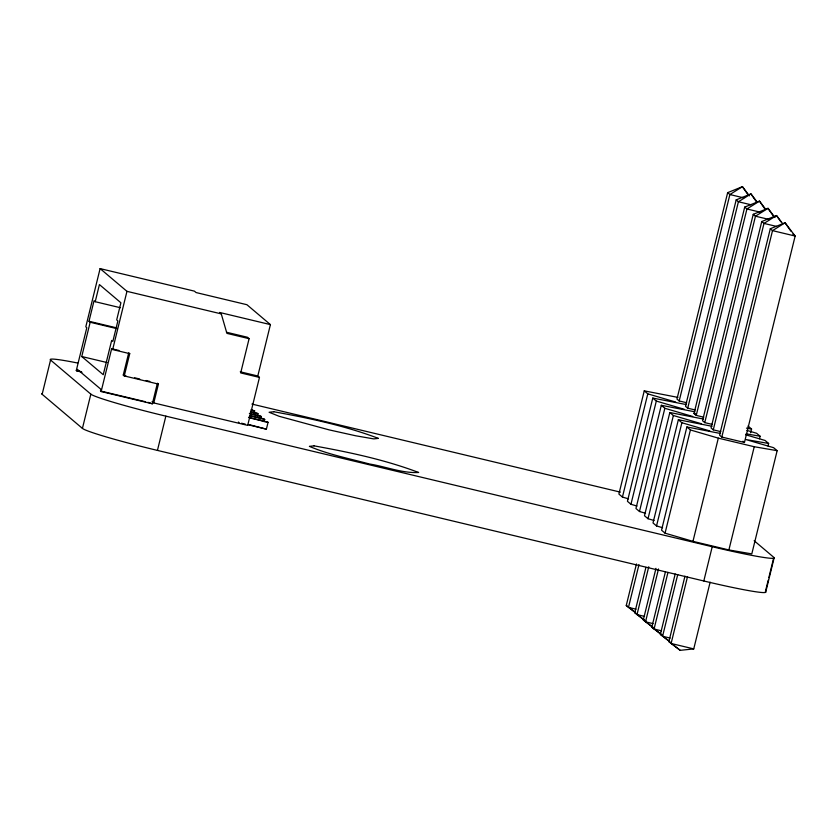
<?xml version="1.0" encoding="UTF-8"?>
<svg xmlns="http://www.w3.org/2000/svg" width="837" height="837" viewBox="0 0 837 837"><rect width="100%" height="100%" fill="white"/><g stroke="black" fill="none" stroke-linecap="round" stroke-linejoin="round"><path stroke-width="1.26" d="M768.199 580.208L765.395 591.623A70.664 3.944 13.8 0 1 703.812 580.983L157.44 450.411A70.664 3.944 13.8 0 1 82.424 428.398L42.143 394.29L50.555 360.025A70.664 3.944 13.8 0 1 77.684 363.028M152.104 401.509L153.778 402.932L247.689 425.374L259.47 377.414L257.796 375.991L270.414 324.61L246.915 304.71L196.078 292.552L194.404 291.14L100.105 268.604L85.803 326.838L86.807 327.685L76.293 370.509L81.963 372.277M116.646 328.585L90.166 322.255L88.994 321.262L94.047 300.713L95.219 301.707L120.434 307.734M76.962 371.073L77.381 369.368L100.879 389.268L100.461 390.973L101.131 391.549L152.355 403.79L157.408 383.231L158.413 384.089L153.778 402.932M95.219 301.707L99.425 284.58L120.905 302.774L116.699 319.901L117.881 320.895L112.828 341.444L111.656 340.45L103.244 374.704L81.754 356.52L90.166 322.255M82.424 428.398L90.846 394.143L50.555 360.025M101.131 391.549L111.645 348.726L118.969 350.473M158.413 384.089L124.263 375.928L129.735 353.653L112.66 349.573L126.962 291.339L100.105 268.604M124.263 375.928L123.259 375.07L128.72 352.806L129.735 353.653M157.44 450.411L165.852 416.146A70.664 3.944 13.8 0 1 90.846 394.143M226.461 332.237L247.428 337.248L249.102 338.671L240.69 372.925L259.47 377.414M254.082 413.216L254.647 410.936L251.456 409.764M257.44 416.062L258.005 413.781L257.336 413.216L251.037 411.71M260.799 418.908L261.364 416.627L260.684 416.052L249.363 413.352M264.157 421.754L264.712 419.463L264.042 418.898L250.211 415.591M247.762 424.704L266.386 429.161L268.07 422.308L248.526 417.234M677.939 397.397L644.249 390.858L618.899 494.071L622.435 497.063L628.493 498.842M622.435 497.063L647.786 393.85L644.249 390.858M686.466 404.616L652.776 398.077L627.426 501.29L630.952 504.282L637.02 506.061M630.952 504.282L656.313 401.069L652.776 398.077M694.992 411.835L661.303 405.296L635.953 508.509L639.478 511.501L645.547 513.28M639.478 511.501L664.84 408.289L661.303 405.296M703.519 419.055L669.83 412.526L644.48 515.738L648.005 518.72L654.074 520.499M635.555 612.715L626.254 605.496L636.455 563.96M749.408 195.858L742.429 186.661L727.656 192.656L676.955 399.071L679.184 400.954L686.727 402.764M648.005 518.72L673.366 415.508L669.83 412.526M638.987 564.588L628.472 607.38L636.026 609.179M679.184 400.954L729.885 194.54L742.429 186.661L748.142 194.948M712.046 426.274L678.357 419.745L653.006 522.958L656.532 525.939L662.601 527.728M634.781 612.715L646.101 621.452L634.781 612.715L645.913 567.402M757.161 202.062L750.956 193.881L736.183 199.876L685.482 406.29L687.711 408.174L695.254 409.984M656.532 525.939L681.883 422.737L678.357 419.745M648.748 566.775L636.999 614.599L644.553 616.409M687.711 408.174L738.412 201.759L750.956 193.881L756.669 202.177M720.573 433.493L686.884 426.964L661.533 530.177L665.059 533.169L692.963 541.351L728.891 549.94L751.804 553.895L777.154 450.683L773.618 447.69L745.715 439.509L768.628 443.464L768.01 445.985M653.613 627.917L643.308 619.935L655.978 568.333M703.781 417.203L696.238 415.403L694.009 413.52L744.71 207.095L759.483 201.11L765.688 209.281M665.059 533.169L690.41 429.956L686.884 426.964M658.51 568.961L645.526 621.818L653.08 623.628M696.238 415.403L746.939 208.978L759.483 201.11L765.196 209.396M651.835 627.154L662.119 635.105L651.835 627.154L665.436 571.776M774.989 217.515L768.01 208.329L753.237 214.314L702.536 420.739L704.754 422.622L712.308 424.422M667.968 572.403L654.053 629.047L661.607 630.847M704.754 422.622L755.466 216.197L768.01 208.329L773.723 216.616M669.663 641.592L660.362 634.383L675.197 573.962M782.741 223.72L776.537 215.548L761.764 221.533L711.063 427.958L713.281 429.841L720.835 431.641M677.729 574.59L662.58 636.266L670.134 638.066M713.281 429.841L763.993 223.416L776.537 215.548L780.827 221.763M692.963 541.351L718.313 438.138L690.41 429.956M710.132 582.186L693.747 648.895L680.209 650.339L668.889 641.602L684.959 576.149M770.291 228.752L719.59 435.177L721.808 437.06L744.449 442.47L795.15 236.044L785.064 222.768L770.291 228.752L772.52 230.635L795.15 236.044L792.921 234.161M687.491 576.777L671.107 643.486L693.747 648.895M721.808 437.06L772.52 230.635L785.064 222.768L790.777 231.054M703.812 580.983L712.224 546.728A70.664 3.944 13.8 0 0 773.817 557.369L754.158 540.723M750.643 432.802L751.574 429.025L748.037 426.033M728.891 549.94L754.242 446.728L777.154 450.683M759.483 438.755L760.101 436.244L756.564 433.252L746.866 430.406M768.826 577.666L773.503 558.635M765.688 592.23L774.099 557.976M746.478 428.146L751.574 429.025M746.102 433.828L760.101 436.244M743.716 197.846L729.885 194.54L727.656 192.656M750.988 204.762L738.412 201.759L736.183 199.876M760.77 212.284L746.939 208.978L744.71 207.095M769.297 219.503L755.466 216.197L753.237 214.314M776.558 226.419L763.993 223.416L761.764 221.533M694.009 413.52L696.52 414.116M270.414 324.61L219.576 312.452L221.261 313.875L226.911 333.367L249.102 338.671M126.962 291.339L221.261 313.875M718.313 438.138L754.242 446.728M88.994 321.262L116.73 327.895M240.261 371.806L257.796 375.991M81.754 356.52L107.052 362.557M251.916 404.072L620.395 492.135M123.259 375.07L125.78 375.677M134.642 377.79L139.695 379.004M146.025 380.511L149.813 381.421M250.87 410.036L254.647 410.936M250.451 411.971L258.005 413.781M76.293 370.509L81.283 371.701M250.033 413.917L261.364 416.627M249.614 415.853L264.712 419.463M249.206 417.799L268.07 422.308M249.572 424.736L266.386 429.161M241.558 423.229L245.283 424.118M101.706 391.277L145.439 401.729M147.94 402.325L152.355 403.79M165.852 416.146L712.224 546.728M647.786 393.85L675.679 402.042M656.313 401.069L684.206 409.262M664.84 408.289L692.733 416.481M745.683 434.78L765.091 440.471L768.628 443.464M673.366 415.508L701.26 423.7M681.883 422.737L709.786 430.919M626.254 605.496L635.513 612.642M643.308 619.935L654.628 628.671M660.362 634.383L669.621 641.529M668.889 641.602L680.209 650.339M742.963 441.214L744.449 442.47M238.399 422.057L239.068 422.633M111.645 348.726L112.66 349.573M42.143 394.29A70.664 3.944 13.8 0 1 42.143 393.495M273.741 411.741L269.106 412.264L279.119 416.282L329.119 429.873L355.715 435.784L373.752 438.902L378.387 438.379C344.698 425.635 309.125 418.123 273.741 411.741M314.021 445.849L309.397 446.372C328.627 454.543 349.301 458.561 369.399 463.98C385.731 466.575 402.022 473.355 418.667 472.486C384.978 459.743 349.416 452.242 314.021 445.849"/></g></svg>
